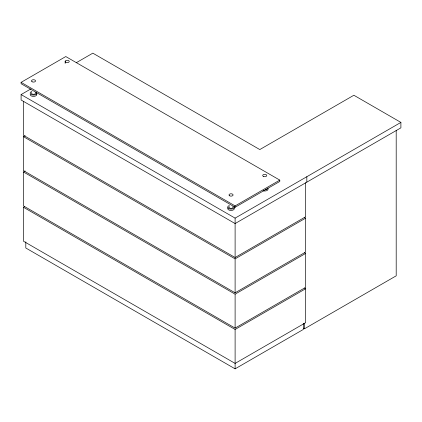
<?xml version="1.0" encoding="UTF-8"?>
<svg xmlns="http://www.w3.org/2000/svg" width="422" height="422" viewBox="0 0 422 422"><rect width="100%" height="100%" fill="white"/><g stroke="black" fill="none" stroke-linecap="round" stroke-linejoin="round"><path stroke-width="0.63" d="M21.1 82.353L65.785 56.553L279.786 180.11L279.786 181.465L235.107 207.265L21.1 83.709L21.1 82.353L235.107 205.91L279.786 180.11M76.319 62.693L92.829 53.161L259.799 149.562L353.868 95.251L400.9 122.406L400.9 127.84L235.107 223.56L21.1 100.003L21.1 94.57L30.78 88.984M304.478 217.451L305.655 218.127L305.655 252.071L235.107 292.805L23.453 170.609L23.453 136.665L25.156 135.678M304.478 252.752L305.655 253.432L305.655 287.371L235.107 328.105L23.453 205.91L23.453 171.965L25.156 170.979M304.478 288.052L305.655 288.732L305.655 322.677L235.107 363.405L23.453 241.21L23.453 207.265L24.592 206.611M21.1 94.57L235.107 218.127L400.9 122.406M23.453 101.359L23.453 135.304L235.107 257.504L305.655 216.771L305.655 182.826M23.453 136.665L235.107 258.86L305.655 218.127M23.453 171.965L235.107 294.16L305.655 253.432M23.453 207.265L235.107 329.466L305.655 288.732M25.805 241.827L25.805 247.999L235.107 368.839L303.302 329.466L303.302 323.294M303.349 328.131L304.478 328.785L396.195 275.835L396.195 130.467M306.831 176.718L306.831 182.146M304.478 323.231L304.478 328.785M235.107 205.91L235.107 207.265M235.107 218.127L235.107 257.504M235.107 258.86L235.107 292.805M235.107 294.16L235.107 328.105M235.107 329.466L235.107 368.839M65.152 61.454L65.152 63.384M267.617 188.122A3.323 1.92 0 0 1 267.089 190.438A3.323 1.92 0 0 1 263.07 190.744M267.949 188.223A3.323 1.92 0 0 1 265.596 189.578M233.92 207.577A3.323 1.92 0 0 1 231.04 210.457A3.323 1.92 0 0 1 228.16 207.577M234.252 206.68A3.323 1.92 0 0 1 232.179 208.98A3.323 1.92 0 0 1 228.028 207.988A3.323 1.92 0 0 1 229.378 205.514M232.812 206.585A2.041 1.182 0 0 1 231.04 208.357A2.041 1.182 0 0 1 229.273 206.585M36.376 93.526A3.323 1.92 0 0 1 34.361 96.337A3.323 1.92 0 0 1 30.173 94.486M36.376 92.165A3.323 1.92 0 0 1 35.163 94.786A3.323 1.92 0 0 1 30.616 94.085A3.323 1.92 0 0 1 31.835 91.463M35.269 92.534A2.041 1.182 0 0 1 33.496 94.306A2.041 1.182 0 0 1 31.729 92.534M65.748 62.287A2.041 1.182 0 0 0 69.166 61.76A2.041 1.182 0 0 0 66.665 60.314A2.041 1.182 0 0 0 65.748 62.287M263.291 176.338A2.041 1.182 0 0 0 266.709 175.81A2.041 1.182 0 0 0 264.209 174.365A2.041 1.182 0 0 0 263.291 176.338M229.6 195.792A2.041 1.182 0 0 0 233.013 195.259A2.041 1.182 0 0 0 230.512 193.819A2.041 1.182 0 0 0 229.6 195.792M32.056 81.741A2.041 1.182 0 0 0 35.469 81.214A2.041 1.182 0 0 0 32.969 79.769A2.041 1.182 0 0 0 32.056 81.741"/></g></svg>
